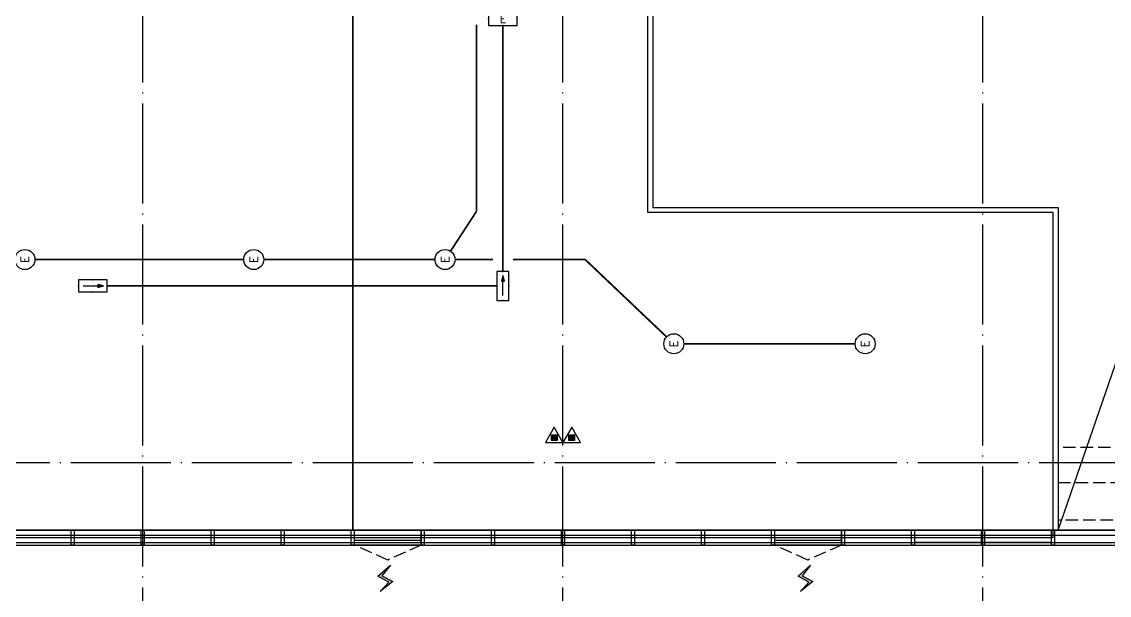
# Model space of a CAD drawing. Extents: x -2209072 to 495824, y -92434 to 572724.
# Drawn here: x 14381 to 36124, y 86445 to 97916 of the extents above; entities that cross this region are included whole.
import ezdxf
from ezdxf.enums import TextEntityAlignment as Align

# ---------------------------------------------------------------- set-up
doc = ezdxf.new("R2010")
doc.units = 0
doc.header["$LTSCALE"] = 1000
doc.header["$MEASUREMENT"] = 0
for name, pattern in [('6#7#幕墙$0$DASH', [0.35, 0.25, -0.1]), ('DASH', [0.35, 0.25, -0.1]), ('X-104 6#7#平面$0$104-1112 结构$0$$AUDIT_BAD_LTYPE1', [0]), ('X-104 6#7#平面$0$DASH', [0.35, 0.25, -0.1]), ('X-104 6#7#平面$0$DOTE', [2.42, 2, -0.2, 0.02, -0.2])]:
    doc.linetypes.add(name, pattern=pattern)
doc.layers.get('0').update_dxf_attribs({"linetype": 'CONTINUOUS'})
for name, color, linetype in [('6#7#幕墙$0$04-电动窗', 1, 'CONTINUOUS'), ('6#7#幕墙$0$A-C_玻璃幕墙', 140, 'CONTINUOUS'), ('6#7#幕墙$0$A-C_窗', 140, 'CONTINUOUS'), ('6#7#幕墙$0$A-TECH_结构', 21, 'CONTINUOUS'), ('6#7#幕墙$0$A-金属背板', 30, 'CONTINUOUS'), ('EQUIP-照明', 3, 'CONTINUOUS'), ('WIRE-应急', 2, 'DASH'), ('X-104 6#7#平面$0$01-标注_轴线坐标', 132, 'CONTINUOUS'), ('X-104 6#7#平面$0$A-SUR_看线', 231, 'CONTINUOUS'), ('X-104 6#7#平面$0$A-TECH_结构', 21, 'CONTINUOUS'), ('X-104 6#7#平面$0$A_AXIS-轴线', 36, 'X-104 6#7#平面$0$DOTE'), ('X-104 6#7#平面$0$EQUIP_消防-01', 7, 'CONTINUOUS'), ('X-104 6#7#平面$0$水-消防_消火栓', 41, 'CONTINUOUS')]:
    doc.layers.add(name, color=color, linetype=linetype)
doc.layers.add('X-104 6#7#平面$0$000套内', color=226, linetype='CONTINUOUS', lineweight=30, plot=False)
doc.styles.add('_TEL_DIM', font='SIMPLEX', dxfattribs={"width": 0.8, "height": 3.5, "bigfont": 'HZTXT'})

# ---------------------------------------------------------------- blocks, each defined once
blk = doc.blocks.new('$equip$00001838')
blk.add_circle((0, 0), 0.5)
at = {"color": 7, "style": '_TEL_DIM'}
blk.add_attdef('$TEXT$', text='', height=0.4, dxfattribs=at).set_placement((0, 0), align=Align.MIDDLE_CENTER)
at = {"color": 7, "style": '_TEL_DIM', "flags": 1}
blk.add_attdef('A', text='', height=0.00002, dxfattribs=at).set_placement((0, 0), align=Align.MIDDLE_CENTER)
blk = doc.blocks.new('$equip_U$00000189(HT0843)')
at = {"color": 2}
for p, q in [((-0.72, 0.66), (-0.72, 0)), ((0.72, 0.66), (-0.72, 0.66)), ((0.72, 0), (0.72, 0.66)), ((-0.72, 0), (0.72, 0))]:
    blk.add_line(p, q, dxfattribs=at)
at = {"color": 2, "const_width": 0.0125}
for points in [[(0.72, 0.66), (0.72, 0.66), (-0.72, 0.66)], [(-0.72, 0.66), (-0.72, 0)], [(0.72, 0), (0.72, 0.66)], [(-0.72, 0), (0.72, 0)]]:
    blk.add_lwpolyline(points, dxfattribs=at)
at = {"color": 2}
blk.add_lwpolyline([(-0.72, 0.66), (-0.72, 0)], dxfattribs=at)
for p in [(0, 0.66), (-0.72, 0.33), (0, 0), (0.72, 0.33)]:
    blk.add_point(p)
at = {"color": 7, "style": '_TEL_DIM'}
blk.add_attdef('$TEXT$', text='', height=0.4, dxfattribs=at).set_placement((0, 0.33), align=Align.MIDDLE_CENTER)
at = {"color": 7, "style": '_TEL_DIM', "flags": 1}
blk.add_attdef('A', text='', height=0.000025, dxfattribs=at).set_placement((0, 0), align=Align.MIDDLE_CENTER)
blk = doc.blocks.new('$equip$00002540')
blk.add_hatch(color=256).paths.add_polyline_path([(0.24, 0.372), (0.24, 0.228), (0.528, 0.3)])
for p, q in [((-0.72, 0.6), (-0.72, 0)), ((0.72, 0.6), (-0.72, 0.6)), ((0.72, 0), (0.72, 0.6)), ((-0.72, 0), (0.72, 0)), ((0.24, 0.372), (0.24, 0.228)), ((0.528, 0.3), (0.24, 0.372)), ((0.24, 0.228), (0.528, 0.3))]:
    blk.add_line(p, q)
at = {"color": 7}
blk.add_line((-0.48, 0.3), (0.48, 0.3), dxfattribs=at)
at = {"const_width": 0.02}
blk.add_lwpolyline([(-0.72, 0.6), (-0.72, 0), (0.72, 0), (0.72, 0.6), (-0.72, 0.6), (-0.72, 0)], dxfattribs=at)
for p in [(0, 0.6), (-0.72, 0.3), (0, 0), (0.72, 0.3)]:
    blk.add_point(p)
at = {"color": 7, "style": '_TEL_DIM', "flags": 1}
blk.add_attdef('A', text='', height=0.00002, dxfattribs=at).set_placement((0, 0), align=Align.MIDDLE_CENTER)
blk = doc.blocks.new('X-104 6#7#平面$0$A$C1863634F')
at = {"layer": 'X-104 6#7#平面$0$A_AXIS-轴线'}
for points in [[(16800, -4500), (16800, 60900)], [(25200, -4500), (25200, 60900)], [(33600, -4500), (33600, 60900)], [(-4000, 0), (117300, 0)]]:
    blk.add_lwpolyline(points, dxfattribs=at)
blk = doc.blocks.new('X-104 6#7#平面$0$efrgh')
at = {"layer": 'X-104 6#7#平面$0$A-TECH_结构'}
blk.add_lwpolyline([(-700, 109050), (-700, 87750), (51100, 87750), (51100, 109050)], close=True, dxfattribs=at)
for points in [[(36900, 109050), (36900, 103750), (36900, 103750), (36900, 100700), (39400, 100700), (39400, 98100), (27000, 98100), (27000, 94200), (35100, 94200), (35100, 87750)], [(35100, 87750), (41436, 106090), (51100, 109050)]]:
    blk.add_lwpolyline(points, dxfattribs=at)
blk = doc.blocks.new('X-104 6#7#平面$0$fgh')
at = {"layer": 'X-104 6#7#平面$0$A-TECH_结构'}
blk.add_lwpolyline([(7319, -108772), (7319, -130072), (59119, -130072), (59119, -108772)], close=True, dxfattribs=at)
blk = doc.blocks.new('6#7#幕墙$0$$TCHSYS$WIN2D')
for p, q in [((-0.5, 0.5), (0.5, 0.5)), ((-0.5, 0.5), (-0.5, -0.5)), ((0.5, 0.5), (0.5, -0.5)), ((0.5, 0.167), (-0.5, 0.167)), ((0.5, -0.167), (-0.5, -0.167)), ((-0.5, -0.5), (0.5, -0.5))]:
    blk.add_line(p, q)
blk = doc.blocks.new('6#7#幕墙$0$开启扇')
at = {"layer": '6#7#幕墙$0$04-电动窗'}
h = blk.add_hatch(color=1, dxfattribs=at)
h.dxf.hatch_style = 1
h.paths.add_polyline_path([(822, 978), (651, 790), (867, 672), (619, 453), (788, 663), (571, 780)])
at = {"layer": '6#7#幕墙$0$04-电动窗', "color": 1}
blk.add_lwpolyline([(822, 978), (651, 790), (867, 672), (619, 453), (788, 663), (571, 780), (822, 978)], close=True, dxfattribs=at)
at = {"layer": '6#7#幕墙$0$A-C_窗', "linetype": '6#7#幕墙$0$DASH'}
blk.add_lwpolyline([(0, 50), (670, 350), (1340, 50)], dxfattribs=at)
at = {"layer": '6#7#幕墙$0$A-C_窗', "xscale": -1340, "yscale": 300, "zscale": 1340, "rotation": 180}
blk.add_blockref('6#7#幕墙$0$$TCHSYS$WIN2D', (670, -100), dxfattribs=at)
blk = doc.blocks.new('*U1932')
at = {"layer": '6#7#幕墙$0$A-C_玻璃幕墙', "rotation": 180}
blk.add_blockref('6#7#幕墙$0$开启扇', (670, 50), dxfattribs=at)
blk = doc.blocks.new('*U1933')
at = {"color": 0, "linetype": 'ByBlock', "lineweight": -2, "transparency": 16777216}
for p in [(16800, 0), (25200, 0)]:
    blk.add_blockref('*U1932', p, dxfattribs=at)
blk = doc.blocks.new('6#7#幕墙$0$RDSSSD')
at = {"layer": '6#7#幕墙$0$A-C_玻璃幕墙'}
for points in [[(15370, 87750), (15430, 87750), (15430, 87450), (15370, 87450)], [(16770, 87750), (16830, 87750), (16830, 87450), (16770, 87450)], [(18170, 87750), (18230, 87750), (18230, 87450), (18170, 87450)], [(19570, 87750), (19630, 87750), (19630, 87450), (19570, 87450)], [(20970, 87750), (21030, 87750), (21030, 87450), (20970, 87450)], [(22370, 87750), (22430, 87750), (22430, 87450), (22370, 87450)], [(23770, 87750), (23830, 87750), (23830, 87450), (23770, 87450)], [(25170, 87750), (25230, 87750), (25230, 87450), (25170, 87450)], [(26570, 87750), (26630, 87750), (26630, 87450), (26570, 87450)], [(27970, 87750), (28030, 87750), (28030, 87450), (27970, 87450)], [(29370, 87750), (29430, 87750), (29430, 87450), (29370, 87450)], [(30770, 87750), (30830, 87750), (30830, 87450), (30770, 87450)], [(32170, 87750), (32230, 87750), (32230, 87450), (32170, 87450)], [(33570, 87750), (33630, 87750), (33630, 87450), (33570, 87450)], [(34970, 87750), (35030, 87750), (35030, 87450), (34970, 87450)]]:
    blk.add_lwpolyline(points, close=True, dxfattribs=at)
blk = doc.blocks.new('6#7#幕墙')
at = {"layer": '6#7#幕墙$0$A-C_玻璃幕墙'}
blk.add_lwpolyline([(-1000, 109350), (-1000, 87450), (51400, 87450), (51400, 109350), (-1000, 109350)], dxfattribs=at)
for points in [[(-950, 109300), (-950, 87500), (51350, 87500), (51350, 109300)], [(-800, 109150), (-800, 87650), (51200, 87650), (51200, 109150)]]:
    blk.add_lwpolyline(points, close=True, dxfattribs=at)
at = {"layer": '6#7#幕墙$0$A-TECH_结构'}
blk.add_lwpolyline([(-700, 109050), (-700, 87750), (51100, 87750), (51100, 109050)], close=True, dxfattribs=at)
at = {"layer": '6#7#幕墙$0$A-金属背板'}
for points in [[(33570, 87510), (33570, 87500), (32230, 87500), (32230, 87510)], [(34970, 87510), (34970, 87500), (33630, 87500), (33630, 87510)]]:
    blk.add_lwpolyline(points, close=True, dxfattribs=at)
at = {"rotation": 359.9999999999999}
blk.add_blockref('*U1933', (4900, 87450), dxfattribs=at)
at = {"layer": '6#7#幕墙$0$A-C_窗'}
blk.add_blockref('6#7#幕墙$0$RDSSSD', (0, 0), dxfattribs=at)
blk = doc.blocks.new('X-104 6#7#平面$0$$TWTSYS$00000546')
h = blk.add_hatch()
h.set_pattern_fill('ANSI31', color=256, scale=200, style=0)
h.set_pattern_definition([(45, (-38543.802, -6670.83), (-17.67767, 17.67767), [])])
h.paths.add_polyline_path([(-65, 174), (65, 174), (65, 44), (-65, 44)])
for points in [[(0, 344), (-198, 0), (198, 0)], [(-65, 174), (65, 174), (65, 44), (-65, 44)]]:
    blk.add_lwpolyline(points, close=True)
blk = doc.blocks.new('X-104 6#7#平面$0$灭火器2')
at = {"layer": 'X-104 6#7#平面$0$EQUIP_消防-01', "xscale": 0.88, "yscale": 0.88, "zscale": 0.88, "rotation": 90}
for p in [(-4049632, -27064), (-4049632, -27413)]:
    blk.add_blockref('X-104 6#7#平面$0$$TWTSYS$00000546', p, dxfattribs=at)
blk = doc.blocks.new('X-104 6#7#平面$0$A$C61334207')
at = {"layer": 'X-104 6#7#平面$0$EQUIP_消防-01', "rotation": 270}
blk.add_blockref('X-104 6#7#平面$0$灭火器2', (52440, -3960130), dxfattribs=at)
blk = doc.blocks.new('X-104 6#7#平面')
at = {"layer": 'X-104 6#7#平面$0$000套内'}
blk.add_lwpolyline([(23050, 98700), (13750, 98700), (13750, 98700), (13750, 98700), (13750, 109200), (-850, 109200), (-850, 87600), (35000, 87600), (35000, 94100), (26900, 94100), (26900, 98700), (24850, 98700), (24850, 98200), (23050, 98200), (23050, 98700)], dxfattribs=at)
at = {"layer": 'X-104 6#7#平面$0$A-SUR_看线', "linetype": 'X-104 6#7#平面$0$DASH', "ltscale": 2, "const_width": 30}
blk.add_lwpolyline([(21000, 98600), (21000, 87750)], dxfattribs=at)
at = {"layer": 'X-104 6#7#平面$0$A-TECH_结构', "linetype": 'X-104 6#7#平面$0$DASH'}
for p, q in [((49800, 89400), (35100, 89400)), ((35100, 88700), (47600, 88700))]:
    blk.add_line(p, q, dxfattribs=at)
blk.add_lwpolyline([(41800, 88700), (41800, 87950), (35100, 87950)], dxfattribs=at)
at = {"linetype": 'X-104 6#7#平面$0$104-1112 结构$0$$AUDIT_BAD_LTYPE1'}
blk.add_blockref('X-104 6#7#平面$0$A$C61334207', (0, 0), dxfattribs=at)
blk.add_blockref('6#7#幕墙', (0, 0))
at = {"layer": 'X-104 6#7#平面$0$01-标注_轴线坐标'}
blk.add_blockref('X-104 6#7#平面$0$A$C1863634F', (0, 89100), dxfattribs=at)
at = {"layer": 'X-104 6#7#平面$0$A-TECH_结构'}
blk.add_blockref('X-104 6#7#平面$0$fgh', (-8019, 217823), dxfattribs=at)
at = {"layer": 'X-104 6#7#平面$0$水-消防_消火栓', "linetype": 'ByBlock'}
blk.add_blockref('X-104 6#7#平面$0$efrgh', (0, 0), dxfattribs=at)

msp = doc.modelspace()

# ---------------------------------------------------------------- linework, layer by layer
at = {"layer": 'WIRE-应急', "linetype": 'DASH', "const_width": 35}
for points in [[(23471, 97860), (23471, 94121)], [(24001, 97841), (24001, 92920)], [(23471, 94121), (22954, 93327)], [(14644, 93160), (18819, 93160)], [(19219, 93160), (22644, 93160)], [(23044, 93160), (23801, 93160)], [(24201, 93160), (25646, 93160)], [(25646, 93160), (27274, 91613)], [(16091, 92632), (23882, 92632)], [(27619, 91475), (31044, 91475)]]:
    msp.add_lwpolyline(points, dxfattribs=at)

# ---------------------------------------------------------------- block references
msp.add_blockref('X-104 6#7#平面', (0, 0))
at = {"layer": 'EQUIP-照明'}
ref = msp.add_blockref('$equip_U$00000189(HT0843)', (24001, 98105), dxfattribs=dict(at, xscale=400, yscale=400, zscale=400, rotation=180))
ref.add_attrib('$TEXT$', 'E', dxfattribs={"layer": '0', "color": 7, "height": 160, "style": '_TEL_DIM'}).set_placement((24001, 97973), align=Align.MIDDLE_CENTER)
at = {"layer": 'EQUIP-照明', "xscale": 400, "yscale": 400, "zscale": 400, "rotation": 90}
for p in [(14444, 93160), (19019, 93160), (22844, 93160), (27419, 91475), (31244, 91475)]:
    msp.add_blockref('$equip$00001838', p, dxfattribs=at).add_auto_attribs({'$TEXT$': 'E'})
msp.add_blockref('$equip$00002540', (24122, 92632), dxfattribs=at)
at = {"layer": 'EQUIP-照明', "xscale": 400, "yscale": 400, "zscale": 400}
msp.add_blockref('$equip$00002540', (15803, 92512), dxfattribs=at)

doc.saveas('drawing.dxf')
